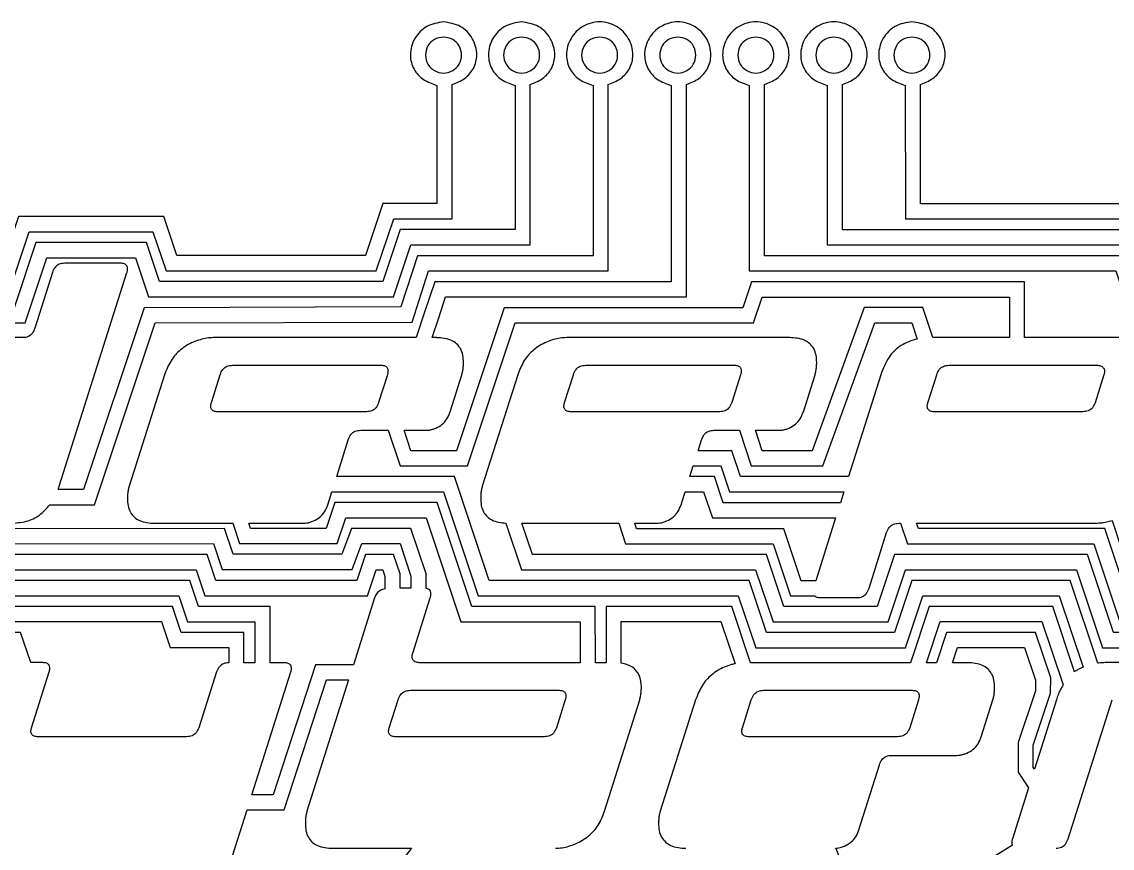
# Model space of a CAD drawing. Extents: x 1 to 406, y -9689 to -9382.
# Drawn here: x 193.35 to 226.07, y -9440.51 to -9415.72 of the extents above; entities that cross this region are included whole.
import ezdxf

# ---------------------------------------------------------------- set-up
doc = ezdxf.new("R2010")
doc.units = 0
doc.layers.get('0').update_dxf_attribs({"linetype": 'CONTINUOUS'})

msp = doc.modelspace()

# ---------------------------------------------------------------- linework, layer by layer
at = {"color": 7}
for points in [[(206.005328, -9415.718531)], [(220.061278, -9415.716944)], [(206.005328, -9416.173284)], [(208.347303, -9416.173284)], [(210.690829, -9416.173284)], [(213.034873, -9416.173284)], [(215.376332, -9416.173284)], [(217.720374, -9416.173284)], [(220.061833, -9416.173284)], [(199.670833, -9426.022811)], [(210.272237, -9426.022811)], [(221.166675, -9426.02334)], [(213.500476, -9429.040725), (214.331435, -9429.040725), (214.591367, -9429.820008), (218.01803, -9429.820008), (217.915195, -9430.146086), (214.400163, -9430.146086), (214.138164, -9429.364737), (213.398159, -9429.364737)], [(219.673227, -9430.762586)], [(205.009537, -9435.776284)], [(215.610938, -9435.776284)]]:
    msp.add_lwpolyline(points, close=True, dxfattribs=at)
for points in [[(208.347303, -9415.718986), (208.347303, -9415.718457)], [(175.271286, -9426.310133), (185.892344, -9426.310133), (186.673174, -9423.970224), (192.919304, -9423.970224), (193.571978, -9422.018922), (197.280796, -9422.018922), (197.675086, -9423.188878), (203.985814, -9423.188878), (204.507228, -9421.628249), (206.263194, -9421.628249), (206.263194, -9417.601105)], [(205.806375, -9417.624359), (205.806375, -9421.17143), (204.177533, -9421.17143), (203.657667, -9422.732056), (198.001682, -9422.732056), (197.606874, -9421.562103), (193.243834, -9421.562103), (192.59116, -9423.514955), (186.34503, -9423.514955), (185.564199, -9425.853314), (175.279038, -9425.853314)], [(208.1499, -9417.626352), (208.1499, -9421.952702), (204.698948, -9421.952702), (204.177533, -9423.513331), (197.478199, -9423.513331), (197.087526, -9422.343375), (193.765248, -9422.343375), (193.114643, -9424.294677), (188.167657, -9424.294677), (187.863799, -9425.207283)], [(193.37558, -9425.194377), (188.347981, -9425.194377), (188.495775, -9424.749959), (193.442787, -9424.749959), (194.093392, -9422.800723), (196.759381, -9422.800723), (197.150055, -9423.96861), (204.505678, -9423.96861), (205.027092, -9422.4085), (208.605169, -9422.4085), (208.605169, -9417.601558)], [(194.187423, -9430.213189), (195.524809, -9430.213189), (197.347436, -9424.749959), (205.058077, -9424.726702), (205.550554, -9423.191394), (210.948673, -9423.191394), (210.948673, -9417.601555)], [(210.493921, -9417.626876), (210.493921, -9422.734575), (205.218275, -9422.734575), (204.724247, -9424.271431), (197.019292, -9424.294688), (195.196665, -9429.755338), (194.42927, -9429.755338)], [(212.835401, -9417.624812), (212.835401, -9423.517474), (205.73971, -9423.517474), (205.427068, -9424.455404), (205.178505, -9425.194377), (199.094639, -9425.194377)], [(215.179445, -9417.625341), (215.179445, -9423.193995), (226.177222, -9423.193995), (226.844366, -9425.19284), (223.445089, -9425.19284), (223.445089, -9423.522139), (215.243522, -9423.522139), (214.98204, -9424.299352), (207.823822, -9424.299352), (206.390318, -9428.590563), (205.027092, -9428.590563), (204.821937, -9427.974581), (205.469959, -9427.974581)], [(205.791904, -9425.194906), (205.791904, -9425.194377), (205.659097, -9425.194377), (205.860633, -9424.59958), (206.067857, -9423.972745), (213.292739, -9423.972745), (213.292739, -9417.601558)], [(227.324439, -9425.194906), (226.505369, -9422.736657), (215.634198, -9422.736657), (215.634198, -9417.60002)], [(217.523021, -9417.625354), (217.520905, -9422.412659), (227.477919, -9422.412659), (228.454602, -9425.342197), (228.454602, -9426.439805), (226.956504, -9430.929969), (226.634044, -9430.929969), (226.478498, -9430.460231)], [(226.069785, -9430.679337), (226.305431, -9431.385238), (227.286249, -9431.385238), (228.910955, -9426.51215), (228.910955, -9425.267783), (227.805547, -9421.95739), (217.977724, -9421.95739), (217.97984, -9417.600034)], [(219.862364, -9417.624838), (219.864481, -9421.632863), (227.999384, -9421.632863), (229.235485, -9425.341681), (229.235485, -9426.439286), (227.674856, -9431.119104), (227.674856, -9431.974867), (227.999384, -9432.945351), (231.382124, -9432.945351), (232.049265, -9434.945228), (231.752128, -9434.945228), (231.190404, -9433.263676), (226.634094, -9433.263676), (225.852745, -9430.923767), (220.256704, -9430.923767), (220.202443, -9430.760988), (225.530284, -9430.760988)], [(232.558239, -9434.945228), (232.531368, -9434.945228), (231.710747, -9432.49008), (228.327491, -9432.49008), (228.130604, -9431.900453), (228.130604, -9431.193518), (229.69278, -9426.511634), (229.69278, -9425.267267), (228.327491, -9421.176044), (220.319709, -9421.176044), (220.317593, -9417.599518)], [(194.2639, -9423.243591), (193.7368, -9424.911707)], [(194.469061, -9429.651468), (196.499426, -9423.243591)], [(196.304084, -9422.96092), (194.634936, -9422.96092)], [(203.517107, -9427.971999), (204.340313, -9427.971999), (204.698948, -9429.044802), (206.720013, -9429.044802), (208.151967, -9424.754108), (215.310187, -9424.754108), (215.571669, -9423.977976)], [(215.571669, -9423.977976), (222.989821, -9423.977976), (222.989821, -9425.193922), (220.687636, -9425.193922), (220.386361, -9424.292685), (218.630398, -9424.292685), (217.069769, -9428.585446), (215.571669, -9428.585446), (215.36703, -9427.973597), (216.07138, -9427.973597)], [(214.118527, -9427.973597), (214.886441, -9427.973597), (215.241972, -9429.040715), (217.388094, -9429.040715), (218.95079, -9424.749504)], [(218.95079, -9424.749504), (220.058216, -9424.749504), (220.219964, -9425.234747)], [(216.393325, -9425.193922), (216.393325, -9425.193393), (209.696575, -9425.193393)], [(199.67083, -9426.022811), (204.132057, -9426.022811)], [(210.27225, -9426.022811), (214.733993, -9426.022811)], [(221.166675, -9426.02334), (225.637721, -9426.02334)], [(197.630644, -9426.305936), (196.566111, -9429.651468)], [(199.036245, -9427.144708), (199.299797, -9426.305481)], [(204.31758, -9426.305481), (204.054031, -9427.144708)], [(206.202215, -9427.418541), (206.553613, -9426.306982)], [(208.232064, -9426.304952), (207.168047, -9429.65046)], [(209.63765, -9427.144708), (209.901201, -9426.305481)], [(219.126492, -9426.305481), (218.161691, -9429.364726), (214.919513, -9429.364726), (214.659579, -9428.585446), (213.644137, -9428.585446), (213.748007, -9428.256783)], [(214.919503, -9426.305481), (214.655951, -9427.144708)], [(216.803635, -9427.417559), (217.155034, -9426.306)], [(220.541909, -9427.145234), (220.805458, -9426.30601)], [(225.823244, -9426.30601), (225.559695, -9427.145234)], [(203.692811, -9427.417559), (199.231587, -9427.417559)], [(214.294734, -9427.417559), (209.832992, -9427.417559)], [(225.188659, -9427.418086), (220.727432, -9427.418086)], [(225.638237, -9434.961238), (224.811932, -9432.485936), (220.058216, -9432.485936), (219.538869, -9434.044496), (215.70086, -9434.044496), (215.180996, -9432.48387), (207.370618, -9432.48387), (206.329855, -9429.363128), (202.796739, -9429.363128), (203.146071, -9428.255185)], [(202.531071, -9430.207064), (202.653078, -9429.820008)], [(202.653078, -9429.820008), (205.999642, -9429.820008), (207.042473, -9432.941263), (214.851299, -9432.941263), (215.372716, -9434.501376), (219.866497, -9434.501376), (220.386361, -9432.941263), (224.483785, -9432.941263), (225.197438, -9435.078083)], [(213.254498, -9429.820008), (213.81002, -9429.820008), (214.072019, -9430.601354), (217.771534, -9430.601354), (217.176737, -9432.488061), (216.741622, -9432.488061), (216.222274, -9430.927432), (211.796189, -9430.927432), (211.741413, -9430.763102), (212.400802, -9430.763102)], [(213.132541, -9430.207064), (213.254498, -9429.820008)], [(224.945774, -9435.220193), (224.292584, -9433.260107), (220.579631, -9433.260107), (220.016875, -9434.946826), (215.221818, -9434.946826), (214.659579, -9433.260107), (210.882549, -9433.260107), (210.882549, -9434.946826), (210.560088, -9434.946826), (210.557971, -9433.261658), (206.849153, -9433.261658), (205.807875, -9430.1404), (202.745529, -9430.1404), (202.485594, -9430.919682), (200.21235, -9430.919682), (200.16119, -9430.763102), (201.798816, -9430.763102)], [(205.482366, -9432.721048), (205.482366, -9432.277148), (205.027095, -9430.915991), (203.241676, -9430.915991), (202.949187, -9431.695271), (199.690986, -9431.695271), (199.429504, -9430.915991), (192.990104, -9430.925807), (192.989045, -9430.764062), (193.00455, -9430.764062)], [(197.337639, -9430.763544), (199.681683, -9430.763544), (199.880637, -9431.375393), (202.813792, -9431.375393), (203.07579, -9430.595597), (205.479778, -9430.595597), (206.521059, -9433.716852), (210.103269, -9433.716852), (210.103269, -9434.947268), (205.273072, -9434.947268)], [(207.876014, -9430.758403), (208.34317, -9432.158835), (215.370647, -9432.158835), (215.89413, -9433.717913), (219.345082, -9433.717913), (219.866497, -9432.157284), (225.005202, -9432.157284), (225.786549, -9434.498743), (230.341308, -9434.498743), (230.491171, -9434.946262), (225.861479, -9434.946262)], [(219.673227, -9430.762586), (219.722836, -9430.762586), (219.929026, -9431.380634), (225.525066, -9431.380634), (226.306413, -9433.722093), (230.862725, -9433.722093), (231.271486, -9434.946826), (230.971244, -9434.946826), (230.669455, -9434.044554), (226.114696, -9434.044554), (225.333347, -9431.702579), (219.538869, -9431.702579), (219.016936, -9433.263208), (216.222274, -9433.263208), (215.698793, -9431.702579), (208.671315, -9431.702579), (208.357122, -9430.763102), (211.262371, -9430.763102), (211.468561, -9431.380118), (215.89413, -9431.380118), (216.413478, -9432.940747), (217.139016, -9432.940747)], [(218.775091, -9432.712853), (219.302191, -9431.045256)], [(192.536891, -9431.381584), (199.101349, -9431.369704), (199.361281, -9432.15105), (203.263369, -9432.15105), (203.556374, -9431.369704), (204.69894, -9431.369704), (205.025018, -9432.350522), (205.025018, -9432.712774), (204.702557, -9432.712774), (204.702557, -9432.284377), (204.505154, -9431.701984), (203.657659, -9431.701984), (203.397735, -9432.483362), (199.169569, -9432.483362), (198.909637, -9431.702016), (190.2497, -9431.702016)], [(175.26922, -9435.670765), (178.862798, -9435.670765), (179.774889, -9432.940183), (187.388377, -9432.940183), (190.317912, -9432.940183), (190.579395, -9432.160901), (198.581493, -9432.160901), (198.841425, -9432.940183), (203.725879, -9432.940183), (203.985814, -9432.160901), (204.179081, -9432.160901), (204.245746, -9432.359857), (204.245746, -9432.727792)], [(201.225786, -9434.948329), (200.796354, -9434.948329), (200.796354, -9433.264195), (198.649716, -9433.264195), (198.388233, -9432.484912), (190.771125, -9432.484912), (190.511193, -9433.266261), (179.968169, -9433.266261), (178.534665, -9437.556954), (175.282666, -9437.556954)], [(175.26923, -9438.012225), (178.862809, -9438.012225), (180.296313, -9433.72153), (190.83934, -9433.72153), (191.099272, -9432.940183), (198.060086, -9432.940183), (198.322087, -9433.72153), (200.339535, -9433.72153), (200.339535, -9434.948329), (200.015005, -9434.948329), (200.015005, -9434.04089), (198.128299, -9434.04089), (197.868885, -9433.26161), (191.292542, -9433.26161), (191.03106, -9434.04089), (183.157637, -9434.04089), (183.157637, -9434.948329), (182.868249, -9434.948329), (182.831559, -9434.948329), (182.831559, -9434.036757), (180.488033, -9434.036757), (178.534665, -9439.888078), (175.280599, -9439.888078)], [(203.935686, -9432.997543), (203.298516, -9435.007757), (202.159567, -9435.007757), (200.890395, -9438.910361), (200.253223, -9438.910361), (201.421112, -9435.221696)], [(205.078247, -9434.664081), (205.605347, -9432.996484)], [(217.290945, -9432.99604), (218.413873, -9432.99604)], [(191.620676, -9433.715402), (197.540728, -9433.715402), (197.800144, -9434.494685), (199.558176, -9434.494685), (199.558176, -9434.946852), (199.556059, -9434.946852)], [(211.339368, -9433.714344), (214.331435, -9433.714344), (214.752598, -9434.978348)], [(211.339368, -9434.961296), (211.339368, -9433.714344)], [(224.39697, -9436.05893), (223.738094, -9438.146141), (223.704505, -9438.096013), (223.704505, -9437.420603), (224.224369, -9435.862041), (224.226486, -9435.401089), (223.771733, -9434.037863), (221.099497, -9434.037863), (220.79719, -9434.946852), (220.496949, -9434.946852), (220.907778, -9433.715402)], [(220.907778, -9433.715402), (223.962371, -9433.715402), (224.59644, -9435.616063)], [(193.981714, -9434.946336), (193.615846, -9434.946336), (193.311988, -9434.037863), (191.811821, -9434.037863), (191.421148, -9435.2073), (190.593291, -9435.2073)], [(221.732526, -9434.947368), (221.732526, -9434.946839), (221.275705, -9434.946839), (221.427126, -9434.492616)], [(221.427126, -9434.492616), (223.443023, -9434.492616), (223.769101, -9435.474984), (223.769101, -9435.787627), (223.249753, -9437.346189), (223.249753, -9438.235022), (223.561879, -9438.703729), (223.079221, -9440.233352)], [(193.640137, -9436.89712), (194.167237, -9435.219704)], [(199.185539, -9435.219704), (198.657923, -9436.89712)], [(202.676333, -9440.515503), (205.040012, -9440.515503), (202.237598, -9444.10805), (199.174736, -9442.315395), (200.109046, -9439.363637), (201.222156, -9439.363637), (202.48978, -9435.463099)], [(202.48978, -9435.463099), (203.153821, -9435.463099), (201.905321, -9439.403944)], [(205.009524, -9435.776284), (209.471266, -9435.776284)], [(215.610944, -9435.776284), (220.072687, -9435.776284)], [(204.37495, -9436.897662), (204.638498, -9436.058954)], [(209.65679, -9436.058954), (209.393241, -9436.897662)], [(210.838107, -9439.402885), (211.892307, -9436.057353)], [(213.570758, -9436.057869), (212.506738, -9439.403401)], [(214.976867, -9436.897662), (215.240419, -9436.058954)], [(220.25821, -9436.058954), (219.994661, -9436.897662)], [(222.142318, -9437.171006), (222.493719, -9436.059446)], [(224.748369, -9440.232243), (226.075937, -9436.057822)], [(198.296703, -9437.17049), (193.835479, -9437.17049)], [(209.032021, -9437.170514), (204.570278, -9437.170514)], [(219.633441, -9437.170514), (215.171693, -9437.170514)], [(218.471743, -9439.9605), (219.086693, -9438.009714)], [(219.457729, -9437.727044), (221.410063, -9437.727044)], [(223.076628, -9440.423521), (218.845364, -9443.0554), (217.775143, -9440.511886)]]:
    msp.add_lwpolyline(points, dxfattribs=at)
for points, knots in [([(206.005328, -9415.718531), (205.830159, -9415.746271), (205.484376, -9415.801029), (205.105194, -9416.196977), (204.96671, -9416.685532), (205.083649, -9417.149433), (205.39161, -9417.48148), (205.666328, -9417.576116), (205.806375, -9417.624359)], [0, 0, 0, 0, 0.519642, 1.025769, 1.545324, 1.980768, 2.403255, 2.842607, 2.842607, 2.842607, 2.842607]), ([(206.263194, -9417.601105), (206.393043, -9417.548462), (206.64767, -9417.445232), (206.933404, -9417.12714), (207.042859, -9416.678034), (206.905694, -9416.196918), (206.526437, -9415.801049), (206.180545, -9415.746277), (206.005328, -9415.718531)], [0, 0, 0, 0, 0.416517, 0.816765, 1.230006, 1.749595, 2.255898, 2.77567, 2.77567, 2.77567, 2.77567]), ([(208.347303, -9415.718457), (208.1721, -9415.746205), (207.826233, -9415.80098), (207.446785, -9416.196821), (207.308089, -9416.685866), (207.42532, -9417.15052), (207.733832, -9417.483754), (208.009441, -9417.578212), (208.1499, -9417.626352)], [0, 0, 0, 0, 0.519771, 1.026074, 1.545664, 1.982313, 2.405996, 2.846327, 2.846327, 2.846327, 2.846327]), ([(208.605169, -9417.601558), (208.734982, -9417.548929), (208.98952, -9417.445736), (209.275027, -9417.12755), (209.38424, -9416.678502), (209.247318, -9416.19745), (208.868285, -9415.80148), (208.522483, -9415.746725), (208.347303, -9415.718986)], [0, 0, 0, 0, 0.416387, 0.816454, 1.229703, 1.749258, 2.255385, 2.775027, 2.775027, 2.775027, 2.775027]), ([(210.948673, -9417.601555), (211.078525, -9417.548927), (211.333154, -9417.445727), (211.618888, -9417.127423), (211.728341, -9416.679209), (211.591176, -9416.193928), (211.21192, -9415.814028), (210.690848, -9415.670843), (210.169865, -9415.814002), (209.790658, -9416.193989), (209.65214, -9416.687172), (209.769335, -9417.150862), (210.077855, -9417.484325), (210.353462, -9417.578752), (210.493921, -9417.626876)], [0, 0, 0, 0, 0.416522, 0.816768, 1.230007, 1.749597, 2.2559, 2.775673, 3.295311, 3.80144, 4.320995, 4.757643, 5.181325, 5.621656, 5.621656, 5.621656, 5.621656]), ([(213.292739, -9417.601558), (213.422411, -9417.548964), (213.676612, -9417.445863), (213.961103, -9417.127058), (214.069452, -9416.679216), (213.933467, -9416.194318), (213.555359, -9415.813878), (213.034617, -9415.670871), (212.513807, -9415.814039), (212.134369, -9416.193918), (211.995706, -9416.686739), (212.112685, -9417.149706), (212.420639, -9417.481977), (212.695356, -9417.576583), (212.835401, -9417.624812)], [0, 0, 0, 0, 0.415918, 0.815343, 1.228419, 1.747834, 2.253258, 2.772383, 3.292155, 3.798459, 4.318049, 4.753492, 5.17598, 5.615328, 5.615328, 5.615328, 5.615328]), ([(215.634198, -9417.60002), (215.764049, -9417.5474), (216.018674, -9417.444217), (216.304428, -9417.125919), (216.413858, -9416.677686), (216.276698, -9416.192394), (215.897439, -9415.812495), (215.37637, -9415.669309), (214.855387, -9415.812466), (214.476177, -9416.192456), (214.337669, -9416.68565), (214.454844, -9417.149359), (214.763386, -9417.482814), (215.038989, -9417.577226), (215.179445, -9417.625341)], [0, 0, 0, 0, 0.416511, 0.81674, 1.230022, 1.749612, 2.255917, 2.775684, 3.295326, 3.801453, 4.321008, 4.7577, 5.181367, 5.621685, 5.621685, 5.621685, 5.621685]), ([(217.97984, -9417.600034), (218.109382, -9417.54723), (218.363441, -9417.443671), (218.648218, -9417.125358), (218.75734, -9416.677538), (218.620428, -9416.192481), (218.24141, -9415.812477), (217.720363, -9415.669322), (217.199357, -9415.812511), (216.819908, -9416.19239), (216.681206, -9416.685626), (216.798459, -9417.14931), (217.106949, -9417.482781), (217.382561, -9417.577223), (217.523021, -9417.625354)], [0, 0, 0, 0, 0.415865, 0.815604, 1.228331, 1.747887, 2.254015, 2.773654, 3.293425, 3.799728, 4.319318, 4.755923, 5.179622, 5.619962, 5.619962, 5.619962, 5.619962]), ([(220.061317, -9415.716944), (219.88615, -9415.744684), (219.540372, -9415.799444), (219.16116, -9416.195382), (219.022718, -9416.684194), (219.139612, -9417.148441), (219.447175, -9417.481651), (219.722213, -9417.576504), (219.862364, -9417.624838)], [0, 0, 0, 0, 0.519642, 1.025769, 1.545324, 1.981438, 2.404585, 2.844245, 2.844245, 2.844245, 2.844245]), ([(220.317593, -9417.599518), (220.447711, -9417.54703), (220.702806, -9417.444129), (220.989249, -9417.125979), (221.098841, -9416.676575), (220.961643, -9416.195332), (220.582383, -9415.799462), (220.236492, -9415.744689), (220.061278, -9415.716944)], [0, 0, 0, 0, 0.417076, 0.817669, 1.231326, 1.750916, 2.257221, 2.776988, 2.776988, 2.776988, 2.776988]), ([(206.005328, -9416.173284), (206.100918, -9416.187895), (206.28871, -9416.216599), (206.495032, -9416.432806), (206.569374, -9416.713649), (206.495158, -9416.997293), (206.288401, -9417.204077), (206.005128, -9417.278441), (205.721768, -9417.203949), (205.514056, -9416.997608), (205.438923, -9416.713648), (205.514185, -9416.432497), (205.721447, -9416.216697), (205.909592, -9416.187924), (206.005328, -9416.173284)], [0, 0, 0, 0, 0.283244, 0.556445, 0.839752, 1.122541, 1.395037, 1.678143, 1.961766, 2.234966, 2.517894, 2.801339, 3.075241, 3.359003, 3.359003, 3.359003, 3.359003]), ([(208.347303, -9416.173284), (208.443039, -9416.187924), (208.631185, -9416.216697), (208.838446, -9416.432497), (208.913708, -9416.713648), (208.838575, -9416.997608), (208.630864, -9417.20395), (208.347502, -9417.278441), (208.064228, -9417.204078), (207.857471, -9416.997293), (207.783258, -9416.713649), (207.857597, -9416.432807), (208.063919, -9416.216598), (208.251711, -9416.187895), (208.347303, -9416.173284)], [0, 0, 0, 0, 0.283762, 0.557665, 0.84111, 1.124037, 1.397237, 1.680861, 1.96397, 2.236465, 2.519253, 2.80256, 3.075759, 3.359007, 3.359007, 3.359007, 3.359007]), ([(210.690829, -9416.173284), (210.786422, -9416.187894), (210.974215, -9416.216596), (211.180533, -9416.432809), (211.254874, -9416.713648), (211.180664, -9416.997292), (210.973909, -9417.204081), (210.690633, -9417.278441), (210.407272, -9417.203948), (210.19956, -9416.997609), (210.124422, -9416.713648), (210.199689, -9416.432496), (210.406951, -9416.216698), (210.595095, -9416.187925), (210.690829, -9416.173284)], [0, 0, 0, 0, 0.283251, 0.556447, 0.839754, 1.122541, 1.395034, 1.678149, 1.961768, 2.23497, 2.517898, 2.801343, 3.075248, 3.359005, 3.359005, 3.359005, 3.359005]), ([(213.034873, -9416.173284), (213.130463, -9416.187895), (213.318254, -9416.2166), (213.524577, -9416.432806), (213.598919, -9416.713649), (213.524702, -9416.997293), (213.317945, -9417.204077), (213.034671, -9417.278441), (212.751309, -9417.203951), (212.543599, -9416.997608), (212.468469, -9416.713648), (212.543727, -9416.432498), (212.750989, -9416.216695), (212.939136, -9416.187924), (213.034873, -9416.173284)], [0, 0, 0, 0, 0.283243, 0.556444, 0.839751, 1.12254, 1.395037, 1.678141, 1.961769, 2.234968, 2.517895, 2.801339, 3.07524, 3.359007, 3.359007, 3.359007, 3.359007]), ([(215.376332, -9416.173284), (215.472069, -9416.187924), (215.660215, -9416.216695), (215.867472, -9416.432499), (215.942738, -9416.713647), (215.867606, -9416.997608), (215.659895, -9417.203951), (215.376533, -9417.278441), (215.093259, -9417.204077), (214.886502, -9416.997293), (214.812286, -9416.713649), (214.886628, -9416.432806), (215.092951, -9416.216599), (215.280742, -9416.187895), (215.376332, -9416.173284)], [0, 0, 0, 0, 0.283763, 0.557663, 0.841109, 1.124036, 1.397235, 1.680861, 1.963967, 2.236463, 2.519252, 2.802559, 3.07576, 3.359004, 3.359004, 3.359004, 3.359004]), ([(217.720374, -9416.173284), (217.815964, -9416.187895), (218.003756, -9416.216599), (218.210078, -9416.432806), (218.28442, -9416.713649), (218.210204, -9416.997293), (218.003447, -9417.204077), (217.720173, -9417.278441), (217.436811, -9417.203951), (217.2291, -9416.997608), (217.15397, -9416.713648), (217.229229, -9416.432497), (217.43649, -9416.216695), (217.624637, -9416.187924), (217.720374, -9416.173284)], [0, 0, 0, 0, 0.283244, 0.556445, 0.839752, 1.122541, 1.395037, 1.678143, 1.961769, 2.234968, 2.517895, 2.80134, 3.075241, 3.359007, 3.359007, 3.359007, 3.359007]), ([(220.061833, -9416.173284), (220.157569, -9416.187924), (220.345715, -9416.216697), (220.552977, -9416.432497), (220.628239, -9416.713648), (220.553105, -9416.997608), (220.345394, -9417.203949), (220.062034, -9417.278441), (219.778761, -9417.204077), (219.572004, -9416.997293), (219.497787, -9416.713649), (219.57213, -9416.432806), (219.778453, -9416.2166), (219.966243, -9416.187895), (220.061833, -9416.173284)], [0, 0, 0, 0, 0.283762, 0.557665, 0.84111, 1.124037, 1.397237, 1.680861, 1.963966, 2.236462, 2.519251, 2.802558, 3.075759, 3.359002, 3.359002, 3.359002, 3.359002]), ([(194.634936, -9422.96092), (194.577564, -9422.965812), (194.467723, -9422.975177), (194.326873, -9423.083892), (194.285759, -9423.188157), (194.2639, -9423.243591)], [0, 0, 0, 0, 0.169983, 0.325435, 0.501907, 0.501907, 0.501907, 0.501907]), ([(196.499426, -9423.243591), (196.503305, -9423.231004), (196.510764, -9423.206799), (196.517404, -9423.170688), (196.521287, -9423.114228), (196.507419, -9423.034475), (196.417327, -9422.965975), (196.34505, -9422.962749), (196.304084, -9422.96092)], [0, 0, 0, 0, 0.039501, 0.075962, 0.109678, 0.20999, 0.302423, 0.423358, 0.423358, 0.423358, 0.423358]), ([(193.7368, -9424.911707), (193.715227, -9424.966955), (193.674904, -9425.070224), (193.538451, -9425.179669), (193.431193, -9425.189355), (193.37558, -9425.194377)], [0, 0, 0, 0, 0.175903, 0.328787, 0.493419, 0.493419, 0.493419, 0.493419]), ([(199.094639, -9425.194377), (199.030042, -9425.197437), (198.896479, -9425.203763), (198.693241, -9425.252801), (198.419143, -9425.350705), (198.100463, -9425.540946), (197.797145, -9425.881084), (197.687384, -9426.161155), (197.630644, -9426.305936)], [0, 0, 0, 0, 0.193635, 0.400364, 0.624062, 1.065899, 1.499003, 1.962498, 1.962498, 1.962498, 1.962498]), ([(206.553613, -9426.306982), (206.563494, -9426.270274), (206.584195, -9426.193365), (206.598789, -9426.068528), (206.608066, -9425.842181), (206.565226, -9425.519098), (206.228828, -9425.21897), (205.947961, -9425.203501), (205.791904, -9425.194906)], [0, 0, 0, 0, 0.113939, 0.238726, 0.375448, 0.796941, 1.162931, 1.62055, 1.62055, 1.62055, 1.62055]), ([(209.696575, -9425.193393), (209.631936, -9425.196455), (209.498252, -9425.202789), (209.294837, -9425.251797), (209.020597, -9425.349678), (208.701889, -9425.539946), (208.398547, -9425.880067), (208.288801, -9426.160153), (208.232064, -9426.304952)], [0, 0, 0, 0, 0.193761, 0.400733, 0.624563, 1.066389, 1.499477, 1.96301, 1.96301, 1.96301, 1.96301]), ([(217.155034, -9426.306), (217.164915, -9426.269308), (217.185623, -9426.192407), (217.200207, -9426.067567), (217.209488, -9425.841206), (217.166646, -9425.518114), (216.830248, -9425.217986), (216.549382, -9425.202517), (216.393325, -9425.193922)], [0, 0, 0, 0, 0.113895, 0.238706, 0.375452, 0.796945, 1.162935, 1.620554, 1.620554, 1.620554, 1.620554]), ([(220.219964, -9425.234747), (220.053598, -9425.285895), (219.722795, -9425.387598), (219.329855, -9425.7845), (219.197089, -9426.124623), (219.126492, -9426.305481)], [0, 0, 0, 0, 0.515964, 1.025945, 1.605067, 1.605067, 1.605067, 1.605067]), ([(199.299797, -9426.305481), (199.321667, -9426.250066), (199.362807, -9426.145822), (199.503625, -9426.037095), (199.613465, -9426.027712), (199.670833, -9426.022811)], [0, 0, 0, 0, 0.17644, 0.331907, 0.501875, 0.501875, 0.501875, 0.501875]), ([(204.132057, -9426.022811), (204.171116, -9426.02452), (204.239929, -9426.02753), (204.326158, -9426.092243), (204.33936, -9426.170327), (204.335569, -9426.227627), (204.328919, -9426.266851), (204.321405, -9426.292451), (204.31758, -9426.305481)], [0, 0, 0, 0, 0.115406, 0.203321, 0.298394, 0.337229, 0.376517, 0.417244, 0.417244, 0.417244, 0.417244]), ([(209.901201, -9426.305481), (209.923072, -9426.250066), (209.964214, -9426.145822), (210.105033, -9426.037096), (210.214871, -9426.027712), (210.272237, -9426.022811)], [0, 0, 0, 0, 0.176441, 0.33191, 0.501874, 0.501874, 0.501874, 0.501874]), ([(214.733993, -9426.022811), (214.77301, -9426.024506), (214.841722, -9426.027491), (214.927781, -9426.092328), (214.94062, -9426.170335), (214.937195, -9426.227594), (214.931066, -9426.266906), (214.923406, -9426.29246), (214.919503, -9426.305481)], [0, 0, 0, 0, 0.115269, 0.202993, 0.298035, 0.336856, 0.376084, 0.416839, 0.416839, 0.416839, 0.416839]), ([(220.805458, -9426.30601), (220.827027, -9426.250743), (220.867336, -9426.147456), (221.003815, -9426.038026), (221.111065, -9426.028355), (221.166675, -9426.02334)], [0, 0, 0, 0, 0.175943, 0.328815, 0.493437, 0.493437, 0.493437, 0.493437]), ([(225.637721, -9426.02334), (225.677109, -9426.029096), (225.747379, -9426.039366), (225.830441, -9426.110359), (225.8454, -9426.186103), (225.841008, -9426.238605), (225.833976, -9426.271115), (225.826993, -9426.293821), (225.823244, -9426.30601)], [0, 0, 0, 0, 0.117636, 0.209864, 0.30695, 0.335124, 0.368132, 0.406396, 0.406396, 0.406396, 0.406396]), ([(199.231587, -9427.417559), (199.190816, -9427.415896), (199.119495, -9427.412988), (199.029065, -9427.349379), (199.014296, -9427.271852), (199.01834, -9427.217144), (199.025157, -9427.181253), (199.032449, -9427.157219), (199.036245, -9427.144708)], [0, 0, 0, 0, 0.120774, 0.211266, 0.30661, 0.340421, 0.376544, 0.415761, 0.415761, 0.415761, 0.415761]), ([(204.054031, -9427.144708), (204.032297, -9427.198197), (203.991394, -9427.298865), (203.854683, -9427.40364), (203.748292, -9427.412789), (203.692811, -9427.417559)], [0, 0, 0, 0, 0.171067, 0.321951, 0.486376, 0.486376, 0.486376, 0.486376]), ([(209.832992, -9427.417559), (209.792219, -9427.415897), (209.720897, -9427.412989), (209.630467, -9427.349379), (209.6157, -9427.271851), (209.619744, -9427.217144), (209.626561, -9427.181253), (209.633854, -9427.157219), (209.63765, -9427.144708)], [0, 0, 0, 0, 0.120778, 0.211269, 0.306611, 0.340423, 0.376545, 0.415762, 0.415762, 0.415762, 0.415762]), ([(214.655951, -9427.144708), (214.634217, -9427.198197), (214.593314, -9427.298865), (214.456604, -9427.40364), (214.350214, -9427.412789), (214.294734, -9427.417559)], [0, 0, 0, 0, 0.171067, 0.321951, 0.486374, 0.486374, 0.486374, 0.486374]), ([(220.727432, -9427.418086), (220.688121, -9427.416129), (220.618169, -9427.412646), (220.533011, -9427.342773), (220.51982, -9427.266091), (220.524122, -9427.212646), (220.531184, -9427.180128), (220.538163, -9427.157424), (220.541909, -9427.145234)], [0, 0, 0, 0, 0.115612, 0.205726, 0.30578, 0.333954, 0.366962, 0.405226, 0.405226, 0.405226, 0.405226]), ([(225.559695, -9427.145234), (225.53765, -9427.198866), (225.495881, -9427.300481), (225.354875, -9427.404533), (225.245891, -9427.413419), (225.188659, -9427.418086)], [0, 0, 0, 0, 0.171581, 0.325096, 0.494864, 0.494864, 0.494864, 0.494864]), ([(205.469959, -9427.974581), (205.50295, -9427.973097), (205.57038, -9427.970063), (205.672125, -9427.945963), (205.808351, -9427.895052), (205.96883, -9427.802196), (206.121214, -9427.631459), (206.174648, -9427.491002), (206.202215, -9427.418541)], [0, 0, 0, 0, 0.098896, 0.202132, 0.31193, 0.534828, 0.751621, 0.98265, 0.98265, 0.98265, 0.98265]), ([(216.07138, -9427.973597), (216.10437, -9427.972113), (216.1718, -9427.969079), (216.273545, -9427.944978), (216.409775, -9427.894069), (216.570252, -9427.801187), (216.722616, -9427.630444), (216.776065, -9427.490003), (216.803635, -9427.417559)], [0, 0, 0, 0, 0.098896, 0.202132, 0.31193, 0.534839, 0.751648, 0.982636, 0.982636, 0.982636, 0.982636]), ([(203.146071, -9428.255185), (203.167954, -9428.199758), (203.209129, -9428.095462), (203.349818, -9427.986422), (203.459728, -9427.976946), (203.517107, -9427.971999)], [0, 0, 0, 0, 0.176519, 0.332151, 0.502148, 0.502148, 0.502148, 0.502148]), ([(213.748007, -9428.256783), (213.769847, -9428.201366), (213.810924, -9428.097133), (213.95137, -9427.987992), (214.061184, -9427.978535), (214.118527, -9427.973597)], [0, 0, 0, 0, 0.176458, 0.331892, 0.501758, 0.501758, 0.501758, 0.501758]), ([(194.42927, -9429.755338), (194.433699, -9429.743888), (194.442538, -9429.721033), (194.456935, -9429.686843), (194.464981, -9429.66337), (194.469061, -9429.651468)], [0, 0, 0, 0, 0.036831, 0.073515, 0.111248, 0.111248, 0.111248, 0.111248]), ([(196.566111, -9429.651468), (196.556231, -9429.688116), (196.535531, -9429.764889), (196.520938, -9429.889556), (196.511583, -9430.115894), (196.555595, -9430.440227), (196.896473, -9430.739686), (197.179859, -9430.755011), (197.337639, -9430.763544)], [0, 0, 0, 0, 0.113765, 0.238328, 0.374939, 0.796799, 1.165383, 1.628378, 1.628378, 1.628378, 1.628378]), ([(207.168047, -9429.65046), (207.158133, -9429.687124), (207.13737, -9429.763909), (207.122447, -9429.888536), (207.113126, -9430.1099), (207.154319, -9430.421075), (207.464015, -9430.71752), (207.729854, -9430.743899), (207.876014, -9430.758403)], [0, 0, 0, 0, 0.11384, 0.238414, 0.375007, 0.781416, 1.133713, 1.56396, 1.56396, 1.56396, 1.56396]), ([(193.00455, -9430.764062), (193.165492, -9430.753596), (193.471718, -9430.73368), (193.895992, -9430.541469), (194.090216, -9430.322687), (194.187423, -9430.213189)], [0, 0, 0, 0, 0.481665, 0.916471, 1.352126, 1.352126, 1.352126, 1.352126]), ([(201.798816, -9430.763102), (201.831857, -9430.761554), (201.899434, -9430.758388), (202.001203, -9430.733906), (202.137831, -9430.683951), (202.298045, -9430.5906), (202.450188, -9430.419918), (202.503542, -9430.27951), (202.531071, -9430.207064)], [0, 0, 0, 0, 0.099046, 0.202572, 0.312346, 0.535143, 0.751785, 0.982717, 0.982717, 0.982717, 0.982717]), ([(212.400802, -9430.763102), (212.433799, -9430.761557), (212.501251, -9430.758399), (212.602841, -9430.733885), (212.739326, -9430.683912), (212.89951, -9430.590602), (213.051652, -9430.419917), (213.10501, -9430.279509), (213.132541, -9430.207064)], [0, 0, 0, 0, 0.098911, 0.202193, 0.311844, 0.534633, 0.751278, 0.982212, 0.982212, 0.982212, 0.982212]), ([(219.302191, -9431.045256), (219.324062, -9430.989841), (219.365204, -9430.885597), (219.506022, -9430.776871), (219.615861, -9430.767487), (219.673227, -9430.762586)], [0, 0, 0, 0, 0.176441, 0.33191, 0.501874, 0.501874, 0.501874, 0.501874]), ([(225.530284, -9430.760988), (225.594397, -9430.759188), (225.71907, -9430.755687), (225.900279, -9430.728466), (226.014134, -9430.695467), (226.069785, -9430.679337)], [0, 0, 0, 0, 0.19232, 0.373985, 0.547686, 0.547686, 0.547686, 0.547686]), ([(204.245746, -9432.727792), (204.19742, -9432.741244), (204.104752, -9432.767041), (203.990015, -9432.864137), (203.954136, -9432.952239), (203.935686, -9432.997543)], [0, 0, 0, 0, 0.149413, 0.286513, 0.431637, 0.431637, 0.431637, 0.431637]), ([(205.605347, -9432.996484), (205.609232, -9432.983482), (205.61692, -9432.957755), (205.62296, -9432.918291), (205.626209, -9432.865818), (205.616775, -9432.800818), (205.560525, -9432.739817), (205.509754, -9432.727625), (205.482366, -9432.721048)], [0, 0, 0, 0, 0.040678, 0.080486, 0.119308, 0.198856, 0.269722, 0.352727, 0.352727, 0.352727, 0.352727]), ([(218.413873, -9432.99604), (218.469506, -9432.990948), (218.576853, -9432.981124), (218.713102, -9432.871329), (218.753496, -9432.768061), (218.775091, -9432.712853)], [0, 0, 0, 0, 0.164686, 0.317778, 0.493635, 0.493635, 0.493635, 0.493635]), ([(217.139016, -9432.940747), (217.151843, -9432.950184), (217.179202, -9432.970313), (217.231717, -9432.988327), (217.27024, -9432.993344), (217.290945, -9432.99604)], [0, 0, 0, 0, 0.047561, 0.101447, 0.164065, 0.164065, 0.164065, 0.164065]), ([(205.273072, -9434.947268), (205.232009, -9434.941588), (205.159366, -9434.931541), (205.072206, -9434.861547), (205.056018, -9434.784866), (205.060515, -9434.732184), (205.067466, -9434.699314), (205.074489, -9434.676359), (205.078247, -9434.664081)], [0, 0, 0, 0, 0.122781, 0.217205, 0.314134, 0.342574, 0.376069, 0.41459, 0.41459, 0.41459, 0.41459]), ([(194.167237, -9435.219704), (194.171074, -9435.207432), (194.17824, -9435.184509), (194.185094, -9435.151586), (194.189236, -9435.097907), (194.17625, -9435.021132), (194.090845, -9434.95161), (194.020998, -9434.948235), (193.981714, -9434.946336)], [0, 0, 0, 0, 0.038572, 0.072052, 0.100481, 0.200537, 0.290449, 0.406018, 0.406018, 0.406018, 0.406018]), ([(199.556059, -9434.946852), (199.503199, -9434.95219), (199.398672, -9434.962744), (199.262907, -9435.067371), (199.212574, -9435.166473), (199.185539, -9435.219704)], [0, 0, 0, 0, 0.15687, 0.3102, 0.488125, 0.488125, 0.488125, 0.488125]), ([(201.421112, -9435.221696), (201.424922, -9435.209428), (201.432037, -9435.186515), (201.438576, -9435.153557), (201.442555, -9435.099833), (201.428615, -9435.021951), (201.338948, -9434.95335), (201.266733, -9434.950146), (201.225786, -9434.948329)], [0, 0, 0, 0, 0.038535, 0.071968, 0.100388, 0.200669, 0.292911, 0.413707, 0.413707, 0.413707, 0.413707]), ([(211.892307, -9436.057353), (211.902186, -9436.020708), (211.922882, -9435.94394), (211.937496, -9435.819354), (211.946015, -9435.609604), (211.912923, -9435.329294), (211.680199, -9435.040195), (211.457488, -9434.988639), (211.339368, -9434.961296)], [0, 0, 0, 0, 0.113744, 0.238285, 0.374942, 0.745068, 1.059166, 1.413892, 1.413892, 1.413892, 1.413892]), ([(214.752598, -9434.978348), (214.717408, -9434.986799), (214.645637, -9435.004035), (214.538061, -9435.039197), (214.328716, -9435.119611), (214.041012, -9435.292815), (213.737392, -9435.632723), (213.627536, -9435.913007), (213.570758, -9436.057869)], [0, 0, 0, 0, 0.108536, 0.22136, 0.339196, 0.781193, 1.214663, 1.678357, 1.678357, 1.678357, 1.678357]), ([(222.493719, -9436.059446), (222.503634, -9436.022761), (222.524415, -9435.945875), (222.539322, -9435.821053), (222.548774, -9435.59468), (222.505803, -9435.271594), (222.169465, -9434.971454), (221.888587, -9434.955971), (221.732526, -9434.947368)], [0, 0, 0, 0, 0.113906, 0.238727, 0.375522, 0.796971, 1.162976, 1.6206, 1.6206, 1.6206, 1.6206]), ([(225.861479, -9434.946262), (225.836012, -9434.946875), (225.785719, -9434.948086), (225.711433, -9434.955273), (225.662464, -9434.959263), (225.638237, -9434.961238)], [0, 0, 0, 0, 0.076396, 0.150869, 0.223799, 0.223799, 0.223799, 0.223799]), ([(225.197438, -9435.078083), (225.167976, -9435.09154), (225.10925, -9435.118364), (225.024587, -9435.165107), (224.97199, -9435.20187), (224.945774, -9435.220193)], [0, 0, 0, 0, 0.097161, 0.193667, 0.289569, 0.289569, 0.289569, 0.289569]), ([(224.59644, -9435.616063), (224.570709, -9435.660754), (224.51809, -9435.752148), (224.451105, -9435.900316), (224.415334, -9436.005124), (224.39697, -9436.05893)], [0, 0, 0, 0, 0.154651, 0.316264, 0.486769, 0.486769, 0.486769, 0.486769]), ([(204.638498, -9436.058954), (204.660374, -9436.003557), (204.701531, -9435.899331), (204.842325, -9435.790591), (204.95217, -9435.781192), (205.009537, -9435.776284)], [0, 0, 0, 0, 0.176402, 0.331885, 0.501854, 0.501854, 0.501854, 0.501854]), ([(209.471266, -9435.776284), (209.510316, -9435.777995), (209.579085, -9435.781009), (209.665294, -9435.845471), (209.678587, -9435.923482), (209.674757, -9435.980858), (209.66819, -9436.020274), (209.660621, -9436.045954), (209.65679, -9436.058954)], [0, 0, 0, 0, 0.115401, 0.203229, 0.297957, 0.337036, 0.376679, 0.417323, 0.417323, 0.417323, 0.417323]), ([(215.240419, -9436.058954), (215.262251, -9436.003566), (215.303309, -9435.899404), (215.443859, -9435.790562), (215.553608, -9435.781183), (215.610938, -9435.776284)], [0, 0, 0, 0, 0.176341, 0.331625, 0.501463, 0.501463, 0.501463, 0.501463]), ([(220.072687, -9435.776284), (220.111736, -9435.777995), (220.180505, -9435.781009), (220.266714, -9435.845471), (220.280007, -9435.923482), (220.276177, -9435.980858), (220.26961, -9436.020274), (220.262041, -9436.045954), (220.25821, -9436.058954)], [0, 0, 0, 0, 0.115401, 0.203229, 0.297957, 0.337036, 0.376679, 0.417323, 0.417323, 0.417323, 0.417323]), ([(193.835479, -9437.17049), (193.794708, -9437.168827), (193.723387, -9437.165918), (193.632954, -9437.102308), (193.618179, -9437.024694), (193.62225, -9436.969797), (193.628983, -9436.933713), (193.636333, -9436.9096), (193.640137, -9436.89712)], [0, 0, 0, 0, 0.120774, 0.211267, 0.306611, 0.340665, 0.377141, 0.416275, 0.416275, 0.416275, 0.416275]), ([(198.657923, -9436.89712), (198.636186, -9436.950659), (198.595278, -9437.051418), (198.458643, -9437.156476), (198.352193, -9437.165688), (198.296703, -9437.17049)], [0, 0, 0, 0, 0.171227, 0.322248, 0.486693, 0.486693, 0.486693, 0.486693]), ([(204.570278, -9437.170514), (204.529558, -9437.168862), (204.458386, -9437.165975), (204.368127, -9437.10249), (204.353673, -9437.025114), (204.357353, -9436.97037), (204.363585, -9436.934198), (204.371071, -9436.910132), (204.37495, -9436.897662)], [0, 0, 0, 0, 0.120638, 0.21085, 0.305815, 0.339855, 0.376268, 0.415426, 0.415426, 0.415426, 0.415426]), ([(209.393241, -9436.897662), (209.371512, -9436.95117), (209.330623, -9437.051857), (209.193886, -9437.156617), (209.0875, -9437.165751), (209.032021, -9437.170514)], [0, 0, 0, 0, 0.171107, 0.321977, 0.486398, 0.486398, 0.486398, 0.486398]), ([(215.171693, -9437.170514), (215.130965, -9437.168862), (215.059781, -9437.165975), (214.969599, -9437.10249), (214.954917, -9437.025109), (214.95898, -9436.970338), (214.965713, -9436.934254), (214.973063, -9436.910142), (214.976867, -9436.897662)], [0, 0, 0, 0, 0.120638, 0.21085, 0.305815, 0.339871, 0.376347, 0.415479, 0.415479, 0.415479, 0.415479]), ([(219.994661, -9436.897662), (219.972932, -9436.95117), (219.932043, -9437.051857), (219.795306, -9437.156617), (219.68892, -9437.165751), (219.633441, -9437.170514)], [0, 0, 0, 0, 0.171107, 0.321977, 0.486398, 0.486398, 0.486398, 0.486398]), ([(221.410063, -9437.727044), (221.443104, -9437.725496), (221.510682, -9437.72233), (221.612451, -9437.697847), (221.749085, -9437.647895), (221.909294, -9437.554514), (222.061421, -9437.38383), (222.114787, -9437.243435), (222.142318, -9437.171006)], [0, 0, 0, 0, 0.099047, 0.202574, 0.312348, 0.535153, 0.751814, 0.982706, 0.982706, 0.982706, 0.982706]), ([(219.086693, -9438.009714), (219.108564, -9437.954299), (219.149705, -9437.850055), (219.290524, -9437.741328), (219.400363, -9437.731944), (219.457729, -9437.727044)], [0, 0, 0, 0, 0.176441, 0.331909, 0.501874, 0.501874, 0.501874, 0.501874]), ([(201.905321, -9439.403944), (201.895406, -9439.440591), (201.874634, -9439.517364), (201.85972, -9439.642015), (201.850194, -9439.868324), (201.894284, -9440.192599), (202.23525, -9440.491757), (202.518565, -9440.50701), (202.676333, -9440.515503)], [0, 0, 0, 0, 0.113797, 0.238393, 0.375009, 0.796739, 1.165156, 1.628127, 1.628127, 1.628127, 1.628127]), ([(209.363779, -9440.514445), (209.429817, -9440.51144), (209.56482, -9440.505297), (209.768372, -9440.456851), (210.043384, -9440.354962), (210.365429, -9440.165633), (210.674196, -9439.826093), (210.782548, -9439.546335), (210.838107, -9439.402885)], [0, 0, 0, 0, 0.197955, 0.404685, 0.624312, 1.076871, 1.512315, 1.97057, 1.97057, 1.97057, 1.97057]), ([(212.506738, -9439.403401), (212.496858, -9439.440041), (212.476161, -9439.516799), (212.461563, -9439.641467), (212.452227, -9439.867742), (212.496064, -9440.191935), (212.83679, -9440.491229), (213.120019, -9440.506472), (213.277753, -9440.514961)], [0, 0, 0, 0, 0.113743, 0.238284, 0.374939, 0.796597, 1.164845, 1.627689, 1.627689, 1.627689, 1.627689]), ([(217.775143, -9440.511886), (217.804408, -9440.510282), (217.864263, -9440.507002), (217.953847, -9440.483181), (218.082033, -9440.434396), (218.238717, -9440.343752), (218.39086, -9440.173163), (218.444214, -9440.032882), (218.471743, -9439.9605)], [0, 0, 0, 0, 0.087727, 0.179419, 0.276475, 0.499212, 0.715687, 0.946457, 0.946457, 0.946457, 0.946457]), ([(223.079221, -9440.233352), (223.075341, -9440.245861), (223.067893, -9440.269875), (223.061248, -9440.305742), (223.058812, -9440.339306), (223.061031, -9440.370329), (223.066838, -9440.39835), (223.073456, -9440.415364), (223.076628, -9440.423521)], [0, 0, 0, 0, 0.039265, 0.075372, 0.109178, 0.139937, 0.16841, 0.19463, 0.19463, 0.19463, 0.19463]), ([(224.387152, -9440.514913), (224.442766, -9440.509907), (224.550017, -9440.500254), (224.686528, -9440.390836), (224.726811, -9440.287529), (224.748369, -9440.232243)], [0, 0, 0, 0, 0.164635, 0.317491, 0.493467, 0.493467, 0.493467, 0.493467])]:
    msp.add_open_spline(points, degree=3, knots=knots, dxfattribs=at)

doc.saveas('drawing.dxf')
